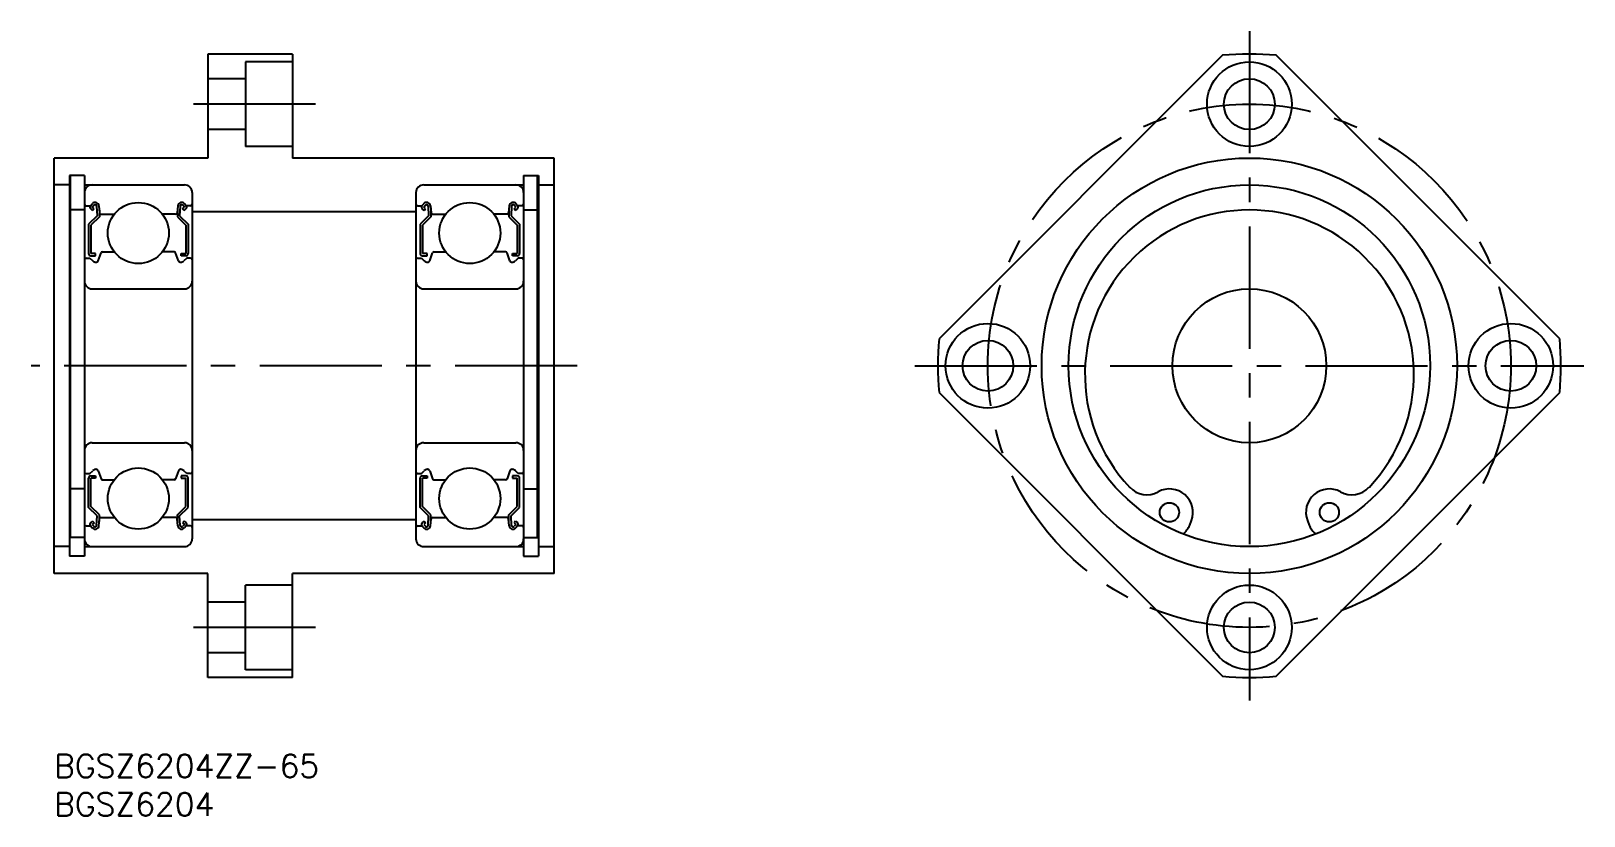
# Model space of a CAD drawing. Extents: x -3 to 199, y -8 to 94.
import ezdxf

# ---------------------------------------------------------------- set-up
doc = ezdxf.new("R2010")
doc.units = 0
doc.header["$LTSCALE"] = 0.5
doc.linetypes.add('CENTER', pattern=[50.8, 31.75, -6.35, 6.35, -6.35])
for name, color, linetype in [('MSM_CENTER', 1, 'CENTER'), ('MSM_CONTINUOUS', 7, 'CONTINUOUS'), ('MSM_PART_NUMBER', 7, 'CONTINUOUS')]:
    doc.layers.add(name, color=color, linetype=linetype)
doc.styles.get("Standard").update_dxf_attribs({"font": 'txt.shx', "height": 3, "bigfont": 'bigfont.shx'})

# ---------------------------------------------------------------- blocks, each defined once
blk = doc.blocks.new('*U6')
at = {"layer": 'MSM_PART_NUMBER'}
blk.add_text('BGSZ6204ZZ-65', height=3, dxfattribs=at).set_placement((0, -3))
blk = doc.blocks.new('*U7')
at = {"layer": 'MSM_PART_NUMBER'}
blk.add_text('BGSZ6204', height=3, dxfattribs=at).set_placement((0, -8))

msp = doc.modelspace()

# ---------------------------------------------------------------- linework, layer by layer
at = {"layer": 'MSM_CENTER'}
for p, q in [((155.41, 94), (155.41, 7)), ((34, 84.5), (17, 84.5)), ((68, 50.5), (-3, 50.5)), ((111.91, 50.5), (198.91, 50.5)), ((34, 16.5), (17, 16.5))]:
    msp.add_line(p, q, dxfattribs=at)
msp.add_circle((155.41, 50.5), 34, dxfattribs=at)
at = {"layer": 'MSM_CONTINUOUS'}
for p, q in [((31, 91), (20, 91)), ((20, 91), (20, 77.5)), ((28.25, 91), (28.25, 91)), ((31, 91), (31, 77.5)), ((31, 90), (24.9, 90)), ((24.9, 90), (24.9, 79)), ((24.9, 87.8), (20, 87.8)), ((24.9, 81.2), (20, 81.2)), ((31, 79), (24.9, 79)), ((0, 23.5), (0, 77.5)), ((20, 77.5), (0, 77.5)), ((65, 77.5), (31, 77.5)), ((65, 23.5), (65, 77.5)), ((3.95, 75.25), (2, 75.25)), ((2, 75.25), (2, 25.75)), ((2.15, 28.18, 1.25), (2.15, 75.25, 1.25)), ((3.95, 75.25), (3.95, 25.75)), ((61.05, 75.25), (61.05, 25.75)), ((61.05, 75.25), (63, 75.25)), ((62.85, 28.18, 1.25), (62.85, 75.25, 1.25)), ((63, 75.25), (63, 25.75)), ((2, 74), (0, 74)), ((3.95, 74), (16.95, 74)), ((17.95, 73), (17.95, 28)), ((47.05, 73), (47.05, 28)), ((48.05, 74), (61.05, 74)), ((63, 74), (65, 74)), ((3.95, 70.75), (2.15, 70.75)), ((4.15, 71.3), (4.73, 71.3)), ((4.73, 71.3), (4.95, 71.56)), ((5, 70.68), (4.77, 70.88)), ((4.96, 71.11), (5.18, 71.36)), ((5.19, 70.91), (4.96, 71.11)), ((5, 70.68), (5.19, 70.91)), ((5.53, 71.24), (5.58, 70)), ((5.83, 71.28), (5.91, 70.38)), ((5.88, 70.73), (5.88, 69.88)), ((16.07, 71.28), (15.99, 70.38)), ((16.02, 70.73), (16.02, 69.88)), ((16.37, 71.24), (16.32, 70)), ((16.71, 70.91), (16.94, 71.11)), ((16.9, 70.68), (16.71, 70.91)), ((16.94, 71.11), (16.72, 71.36)), ((16.9, 70.68), (17.13, 70.88)), ((17.17, 71.3), (16.95, 71.56)), ((17.75, 71.3), (17.17, 71.3)), ((47.25, 71.3), (47.83, 71.3)), ((47.83, 71.3), (48.05, 71.56)), ((48.1, 70.68), (47.87, 70.88)), ((48.06, 71.11), (48.28, 71.36)), ((48.29, 70.91), (48.06, 71.11)), ((48.1, 70.68), (48.29, 70.91)), ((48.63, 71.24), (48.68, 70)), ((48.93, 71.28), (49.01, 70.38)), ((48.98, 70.73), (48.98, 69.88)), ((59.17, 71.28), (59.09, 70.38)), ((59.12, 70.73), (59.12, 69.88)), ((59.47, 71.24), (59.42, 70)), ((59.81, 70.91), (60.04, 71.11)), ((60, 70.68), (59.81, 70.91)), ((60.04, 71.11), (59.82, 71.36)), ((60, 70.68), (60.23, 70.88)), ((60.27, 71.3), (60.05, 71.56)), ((60.85, 71.3), (60.27, 71.3)), ((61.05, 70.75), (62.85, 70.75)), ((5.58, 70), (4.48, 68.9)), ((4.48, 68.9), (4.48, 65.1)), ((5.88, 69.88), (4.78, 68.78)), ((4.78, 68.78), (4.78, 65.1)), ((6.11, 70.2), (7.83, 70.2)), ((15.79, 70.2), (14.07, 70.2)), ((16.02, 69.88), (17.12, 68.78)), ((16.32, 70), (17.42, 68.9)), ((17.12, 68.78), (17.12, 65.1)), ((17.42, 68.9), (17.42, 65.1)), ((47.05, 70.5), (17.95, 70.5)), ((48.68, 70), (47.58, 68.9)), ((47.58, 68.9), (47.58, 65.1)), ((48.98, 69.88), (47.88, 68.78)), ((47.88, 68.78), (47.88, 65.1)), ((49.21, 70.2), (50.93, 70.2)), ((58.89, 70.2), (57.17, 70.2)), ((59.12, 69.88), (60.22, 68.78)), ((59.42, 70), (60.52, 68.9)), ((60.22, 68.78), (60.22, 65.1)), ((60.52, 68.9), (60.52, 65.1)), ((5.4, 65.1), (4.78, 65.1)), ((4.78, 64.8), (5.4, 64.8)), ((5.4, 64.8), (5.4, 65.1)), ((5.73, 64.15), (6.1, 65.17)), ((6.29, 65.3), (7.83, 65.3)), ((15.61, 65.3), (14.07, 65.3)), ((16.17, 64.15), (15.8, 65.17)), ((16.5, 65.1), (17.12, 65.1)), ((16.5, 64.8), (16.5, 65.1)), ((17.12, 64.8), (16.5, 64.8)), ((48.5, 65.1), (47.88, 65.1)), ((47.88, 64.8), (48.5, 64.8)), ((48.5, 64.8), (48.5, 65.1)), ((48.83, 64.15), (49.2, 65.17)), ((49.39, 65.3), (50.93, 65.3)), ((58.71, 65.3), (57.17, 65.3)), ((59.27, 64.15), (58.9, 65.17)), ((59.6, 65.1), (60.22, 65.1)), ((59.6, 64.8), (59.6, 65.1)), ((60.22, 64.8), (59.6, 64.8)), ((4.15, 64.5), (4.65, 64.5)), ((4.65, 64.5), (5.02, 64.13)), ((17.25, 64.5), (16.88, 64.13)), ((17.75, 64.5), (17.25, 64.5)), ((47.25, 64.5), (47.75, 64.5)), ((47.75, 64.5), (48.12, 64.13)), ((60.35, 64.5), (59.98, 64.13)), ((60.85, 64.5), (60.35, 64.5)), ((4.95, 60.5), (16.95, 60.5)), ((48.05, 60.5), (60.05, 60.5)), ((4.95, 40.5), (16.95, 40.5)), ((48.05, 40.5), (60.05, 40.5)), ((4.15, 36.5), (4.65, 36.5)), ((4.65, 36.5), (5.02, 36.87)), ((5.73, 36.85), (6.1, 35.83)), ((16.17, 36.85), (15.8, 35.83)), ((17.25, 36.5), (16.88, 36.87)), ((17.75, 36.5), (17.25, 36.5)), ((47.25, 36.5), (47.75, 36.5)), ((47.75, 36.5), (48.12, 36.87)), ((48.83, 36.85), (49.2, 35.83)), ((59.27, 36.85), (58.9, 35.83)), ((60.35, 36.5), (59.98, 36.87)), ((60.85, 36.5), (60.35, 36.5)), ((3.95, 34.5), (2.15, 34.5)), ((4.48, 32.1), (4.48, 35.9)), ((4.78, 36.2), (5.4, 36.2)), ((4.78, 32.22), (4.78, 35.9)), ((5.4, 35.9), (4.78, 35.9)), ((5.4, 36.2), (5.4, 35.9)), ((6.29, 35.7), (7.83, 35.7)), ((15.61, 35.7), (14.07, 35.7)), ((16.5, 36.2), (16.5, 35.9)), ((17.12, 36.2), (16.5, 36.2)), ((16.5, 35.9), (17.12, 35.9)), ((17.12, 32.22), (17.12, 35.9)), ((17.42, 32.1), (17.42, 35.9)), ((47.58, 32.1), (47.58, 35.9)), ((47.88, 36.2), (48.5, 36.2)), ((47.88, 32.22), (47.88, 35.9)), ((48.5, 35.9), (47.88, 35.9)), ((48.5, 36.2), (48.5, 35.9)), ((49.39, 35.7), (50.93, 35.7)), ((58.71, 35.7), (57.17, 35.7)), ((59.6, 36.2), (59.6, 35.9)), ((60.22, 36.2), (59.6, 36.2)), ((59.6, 35.9), (60.22, 35.9)), ((60.22, 32.22), (60.22, 35.9)), ((60.52, 32.1), (60.52, 35.9)), ((61.05, 34.5), (62.85, 34.5)), ((5.58, 31), (4.48, 32.1)), ((5, 30.32), (4.77, 30.12)), ((5.88, 31.12), (4.78, 32.22)), ((5, 30.32), (5.19, 30.09)), ((5.53, 29.76), (5.58, 31)), ((5.83, 29.72), (5.91, 30.62)), ((5.88, 30.27), (5.88, 31.12)), ((6.11, 30.8), (7.83, 30.8)), ((15.79, 30.8), (14.07, 30.8)), ((16.07, 29.72), (15.99, 30.62)), ((16.02, 31.12), (17.12, 32.22)), ((16.02, 30.27), (16.02, 31.12)), ((16.32, 31), (17.42, 32.1)), ((16.37, 29.76), (16.32, 31)), ((16.9, 30.32), (16.71, 30.09)), ((16.9, 30.32), (17.13, 30.12)), ((47.05, 30.5), (17.95, 30.5)), ((48.68, 31), (47.58, 32.1)), ((48.1, 30.32), (47.87, 30.12)), ((48.98, 31.12), (47.88, 32.22)), ((48.1, 30.32), (48.29, 30.09)), ((48.63, 29.76), (48.68, 31)), ((48.93, 29.72), (49.01, 30.62)), ((48.98, 30.27), (48.98, 31.12)), ((49.21, 30.8), (50.93, 30.8)), ((58.89, 30.8), (57.17, 30.8)), ((59.17, 29.72), (59.09, 30.62)), ((59.12, 31.12), (60.22, 32.22)), ((59.12, 30.27), (59.12, 31.12)), ((59.42, 31), (60.52, 32.1)), ((59.47, 29.76), (59.42, 31)), ((60, 30.32), (59.81, 30.09)), ((60, 30.32), (60.23, 30.12)), ((147.65, 29.8), (147.87, 30.38)), ((162.96, 30.38), (163.17, 29.8)), ((4.15, 29.7), (4.73, 29.7)), ((4.73, 29.7), (4.95, 29.44)), ((5.19, 30.09), (4.96, 29.89)), ((4.96, 29.89), (5.18, 29.64)), ((16.71, 30.09), (16.94, 29.89)), ((16.94, 29.89), (16.72, 29.64)), ((17.17, 29.7), (16.95, 29.44)), ((17.75, 29.7), (17.17, 29.7)), ((47.25, 29.7), (47.83, 29.7)), ((47.83, 29.7), (48.05, 29.44)), ((48.29, 30.09), (48.06, 29.89)), ((48.06, 29.89), (48.28, 29.64)), ((59.81, 30.09), (60.04, 29.89)), ((60.04, 29.89), (59.82, 29.64)), ((60.27, 29.7), (60.05, 29.44)), ((60.85, 29.7), (60.27, 29.7)), ((2, 27), (0, 27)), ((3.95, 28.18), (2.15, 28.18)), ((3.95, 27), (16.95, 27)), ((8.25, 27), (8.25, 27)), ((48.05, 27), (61.05, 27)), ((51.35, 27), (51.35, 27)), ((61.05, 28.18), (62.85, 28.18)), ((63, 27), (65, 27)), ((3.95, 25.75), (2, 25.75)), ((61.05, 25.75), (63, 25.75)), ((20, 23.5), (0, 23.5)), ((20, 10), (20, 23.5)), ((31, 10), (31, 23.5)), ((65, 23.5), (31, 23.5)), ((31, 22), (24.9, 22)), ((24.9, 11), (24.9, 22)), ((24.9, 19.8), (20, 19.8)), ((24.9, 13.2), (20, 13.2)), ((31, 11), (24.9, 11)), ((31, 10), (20, 10))]:
    msp.add_line(p, q, dxfattribs=at)
for points in [[(151.92, 90.85), (115.06, 53.99)], [(195.76, 53.99), (158.9, 90.85)], [(115.06, 47.01), (151.92, 10.15)], [(158.9, 10.15), (195.76, 47.01)]]:
    msp.add_lwpolyline(points, dxfattribs=at)
for centre, radius in [((155.41, 84.5), 5.5), ((155.41, 84.5), 3.3), ((155.41, 50.5), 27), ((155.41, 50.5), 23.5), ((10.95, 67.75), 3.97), ((54.05, 67.75), 3.97), ((155.41, 50.5), 10), ((121.41, 50.5), 5.5), ((189.41, 50.5), 5.5), ((121.41, 50.5), 3.3), ((189.41, 50.5), 3.3), ((10.95, 33.25), 3.97), ((54.05, 33.25), 3.97), ((145.01, 31.45), 1.25), ((165.81, 31.45), 1.25), ((155.41, 16.5), 5.5), ((155.41, 16.5), 3.3)]:
    msp.add_circle(centre, radius, dxfattribs=at)
for centre, radius, start, end in [((155.41, 50.5), 40.5, 85.0546, 94.9454), ((4.95, 73), 1, 90, 180), ((16.95, 73), 1, 0, 90), ((48.05, 73), 1, 90, 180), ((60.05, 73), 1, 0, 90), ((4.15, 71.5), 0.2, 180, 270), ((4.96, 71.11), 0.3, 139.9098, 229.9963), ((5.33, 71.24), 0.5, 4.987, 139.9098), ((5.33, 71.24), 0.2, 2.3754, 139.9922), ((16.57, 71.24), 0.5, 40.0902, 175.013), ((16.57, 71.24), 0.2, 40.0078, 177.6246), ((16.94, 71.11), 0.3, 310.0037, 40.0902), ((17.75, 71.5), 0.2, 270, 0), ((47.25, 71.5), 0.2, 180, 270), ((48.06, 71.11), 0.3, 139.9098, 229.9963), ((48.43, 71.24), 0.5, 4.987, 139.9098), ((48.43, 71.24), 0.2, 2.3754, 139.9922), ((59.67, 71.24), 0.5, 40.0902, 175.013), ((59.67, 71.24), 0.2, 40.0078, 177.6246), ((60.04, 71.11), 0.3, 310.0037, 40.0902), ((60.85, 71.5), 0.2, 270, 0), ((155.41, 49.37), 21.38, 316.6826, 223.3174), ((6.11, 70.4), 0.2, 184.987, 270), ((15.79, 70.4), 0.2, 270, 355.013), ((49.21, 70.4), 0.2, 184.987, 270), ((58.89, 70.4), 0.2, 270, 355.013), ((4.78, 65.1), 0.3, 180, 270), ((6.29, 65.1), 0.2, 90, 160.0299), ((15.61, 65.1), 0.2, 19.9701, 90), ((17.12, 65.1), 0.3, 270, 0), ((47.88, 65.1), 0.3, 180, 270), ((49.39, 65.1), 0.2, 90, 160.0299), ((58.71, 65.1), 0.2, 19.9701, 90), ((60.22, 65.1), 0.3, 270, 0), ((4.15, 64.3), 0.2, 90, 180), ((5.45, 64.55), 0.6, 225, 272.8048), ((5.45, 64.25), 0.3, 265.5374, 340.0299), ((16.45, 64.25), 0.3, 199.9701, 274.4626), ((16.45, 64.55), 0.6, 267.1952, 315), ((17.75, 64.3), 0.2, 0, 90), ((47.25, 64.3), 0.2, 90, 180), ((48.55, 64.55), 0.6, 225, 272.8048), ((48.55, 64.25), 0.3, 265.5374, 340.0299), ((59.55, 64.25), 0.3, 199.9701, 274.4626), ((59.55, 64.55), 0.6, 267.1952, 315), ((60.85, 64.3), 0.2, 0, 90), ((4.95, 61.5), 1, 180, 270), ((16.95, 61.5), 1, 270, 0), ((48.05, 61.5), 1, 180, 270), ((60.05, 61.5), 1, 270, 0), ((155.41, 50.5), 40.5, 175.0546, 184.9454), ((155.41, 50.5), 40.5, 355.0546, 4.9454), ((4.95, 39.5), 1, 90, 180), ((16.95, 39.5), 1, 0, 90), ((48.05, 39.5), 1, 90, 180), ((60.05, 39.5), 1, 0, 90), ((4.15, 36.7), 0.2, 180, 270), ((5.45, 36.45), 0.6, 87.1952, 135), ((5.45, 36.75), 0.3, 19.9701, 94.4626), ((16.45, 36.75), 0.3, 85.5374, 160.0299), ((16.45, 36.45), 0.6, 45, 92.8048), ((17.75, 36.7), 0.2, 270, 0), ((47.25, 36.7), 0.2, 180, 270), ((48.55, 36.45), 0.6, 87.1952, 135), ((48.55, 36.75), 0.3, 19.9701, 94.4626), ((59.55, 36.75), 0.3, 85.5374, 160.0299), ((59.55, 36.45), 0.6, 45, 92.8048), ((60.85, 36.7), 0.2, 270, 0), ((4.78, 35.9), 0.3, 90, 180), ((6.29, 35.9), 0.2, 199.9701, 270), ((15.61, 35.9), 0.2, 270, 340.0299), ((17.12, 35.9), 0.3, 0, 90), ((47.88, 35.9), 0.3, 90, 180), ((49.39, 35.9), 0.2, 199.9701, 270), ((58.71, 35.9), 0.2, 270, 340.0299), ((60.22, 35.9), 0.3, 0, 90), ((142.08, 36.8), 3.05, 223.3174, 298.7349), ((145.01, 31.45), 3.05, 339.4426, 118.7349), ((165.81, 31.45), 3.05, 61.2651, 200.5574), ((168.74, 36.8), 3.05, 241.2651, 316.6826), ((6.11, 30.6), 0.2, 90, 175.013), ((15.79, 30.6), 0.2, 4.987, 90), ((49.21, 30.6), 0.2, 90, 175.013), ((58.89, 30.6), 0.2, 4.987, 90), ((4.15, 29.5), 0.2, 90, 180), ((4.96, 29.89), 0.3, 130.0037, 220.0902), ((5.33, 29.76), 0.5, 220.0902, 355.013), ((5.33, 29.76), 0.2, 220.0078, 357.6246), ((16.57, 29.76), 0.5, 184.987, 319.9098), ((16.57, 29.76), 0.2, 182.3754, 319.9922), ((16.94, 29.89), 0.3, 319.9098, 49.9963), ((17.75, 29.5), 0.2, 0, 90), ((47.25, 29.5), 0.2, 90, 180), ((48.06, 29.89), 0.3, 130.0037, 220.0902), ((48.43, 29.76), 0.5, 220.0902, 355.013), ((48.43, 29.76), 0.2, 220.0078, 357.6246), ((59.67, 29.76), 0.5, 184.987, 319.9098), ((59.67, 29.76), 0.2, 182.3754, 319.9922), ((60.04, 29.89), 0.3, 319.9098, 49.9963), ((60.85, 29.5), 0.2, 0, 90), ((145.31, 30.68), 2.5, 305.7418, 339.4426), ((165.52, 30.68), 2.5, 200.5574, 234.2582), ((4.95, 28), 1, 180, 270), ((16.95, 28), 1, 270, 0), ((48.05, 28), 1, 180, 270), ((60.05, 28), 1, 270, 0), ((155.41, 50.5), 40.5, 265.0546, 274.9454)]:
    msp.add_arc(centre, radius, start, end, dxfattribs=at)

# ---------------------------------------------------------------- block references
for name in ['*U6', '*U7']:
    msp.add_blockref(name, (0, 0), dxfattribs=at)

doc.saveas('drawing.dxf')
